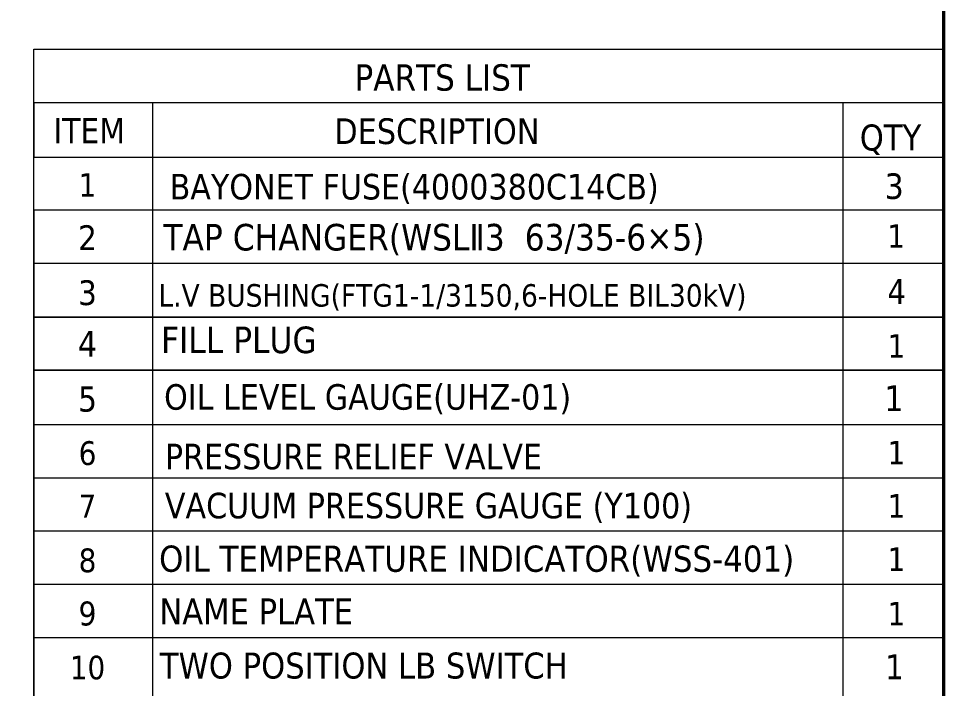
# Model space of a CAD drawing. Header units: millimetres. Extents: x 198356 to 209798, y -190593 to -183267.
# Drawn here: x 206259 to 208474, y -187419 to -185819 of the extents above; entities that cross this region are included whole.
import ezdxf

# ---------------------------------------------------------------- set-up
doc = ezdxf.new("R2010")
doc.units = ezdxf.units.MM
doc.header["$LTSCALE"] = 13
doc.layers.add('1', color=4, linetype='Continuous')
doc.layers.add('铁心', color=3, linetype='Continuous', lineweight=0)
doc.styles.add('Tahoma$001', font='tahoma.ttf', dxfattribs={"height": 2.159784})
doc.styles.add('Tahoma_txtstyle_28.93_0_0', font='tahoma.ttf')
doc.styles.add('Tahoma_txtstyle_30.54_0_0', font='tahoma.ttf')

msp = doc.modelspace()

# ---------------------------------------------------------------- linework, layer by layer
at = {"layer": '1', "const_width": 8.634}
msp.add_lwpolyline([(198997.156, -190321.999), (208469.476, -190321.999), (208469.476, -183513.769), (198997.156, -183513.769), (198997.156, -190321.999)], dxfattribs=at)
at = {"layer": '铁心'}
for points in [[(206295.577, -189088.624), (206295.577, -185892.11)], [(206295.577, -185892.11), (208469.476, -185892.11), (208469.476, -186019.61)], [(206295.577, -186019.61), (208469.476, -186019.61), (208469.476, -186149.756)], [(206295.577, -186019.61), (206295.577, -186149.756), (208469.476, -186149.756)], [(206579.676, -186019.61), (206579.676, -186149.756), (206579.676, -186149.756)], [(208228.229, -186019.61), (208228.229, -186149.756), (208228.229, -186149.756)], [(206579.676, -186149.756), (206579.676, -186658.702), (206579.676, -186658.702)], [(208228.229, -186149.756), (208228.229, -186658.702), (208228.229, -186658.702)], [(206295.577, -186276.199), (206295.577, -189088.624)], [(208469.476, -186276.728), (206295.577, -186276.728), (206295.577, -186276.728)], [(206579.676, -186276.199), (206579.676, -189088.624)], [(208228.229, -186276.199), (208228.229, -189088.624)], [(208469.476, -186404.229), (206295.577, -186404.229), (206295.577, -186404.229)], [(208469.476, -188961.123), (208469.476, -186403.7)], [(206295.577, -186531.73), (208469.476, -186531.73), (208469.476, -186658.702)], [(206295.577, -186531.73), (206295.577, -186658.702), (208469.476, -186658.702)], [(208469.476, -186531.73), (206295.577, -186531.73), (206295.577, -186531.73)], [(206295.577, -187555.44), (206295.577, -186531.73), (206295.577, -186531.73)], [(208469.476, -186658.702), (206295.577, -186658.702), (206295.577, -186658.702)], [(208469.476, -186788.848), (206295.577, -186788.848), (206295.577, -186788.848)], [(208469.476, -186788.848), (206295.577, -186788.848), (206295.577, -186788.848)], [(208469.476, -186916.348), (206295.577, -186916.348), (206295.577, -186916.348)], [(208469.476, -186916.348), (206295.577, -186916.348), (206295.577, -186916.348)], [(208469.476, -186916.348), (206295.577, -186916.348), (206295.577, -186916.348)], [(208469.476, -186916.348), (206295.577, -186916.348), (206295.577, -186916.348)], [(208469.476, -187043.32), (206295.577, -187043.32), (206295.577, -187043.32)], [(208469.476, -187043.32), (206295.577, -187043.32)], [(208469.476, -187170.821), (206295.577, -187170.821), (206295.577, -187170.821)], [(208469.476, -187170.821), (206295.577, -187170.821), (206295.577, -187170.821)], [(208469.476, -187298.322), (206295.577, -187298.322), (206295.577, -187298.322)]]:
    msp.add_lwpolyline(points, dxfattribs=at)

# ---------------------------------------------------------------- texts
for s, height, style, p in [('PARTS LIST', 62.952, 'Tahoma$001', (207061.935, -185991.042)), ('ITEM', 60.4352, 'Tahoma$001', (206342.662, -186116.955)), ('DESCRIPTION', 61.4016, 'Tahoma$001', (207013.703, -186118.543)), ('QTY', 62.0327, 'Tahoma$001', (208268.966, -186133.885)), ('1', 56.282, 'Tahoma$001', (206403.006, -186244.456)), ('BAYONET FUSE(4000380C14CB)', 60.99226, 'Tahoma$001', (206620.395, -186250.907)), ('3', 60.992, 'Tahoma$001', (208328.322, -186249.69)), ('2', 59.358, 'Tahoma$001', (206401.852, -186371.957)), ('TAP CHANGER(WSLⅡ3  63/35-6×5)', 63.4362, 'Tahoma$001', (206605.277, -186372.824)), ('1', 55.902, 'Tahoma$001', (208334.956, -186366.363)), ('3', 59.071, 'Tahoma$001', (206401.959, -186503.161)), ('L.V BUSHING(FTG1-1/3150,6-HOLE BIL30kV)', 53.67319, 'Tahoma$001', (206593.338, -186506.875)), ('4', 59.279, 'Tahoma$001', (208335.097, -186500.516)), ('4', 61.153, 'Tahoma$001', (206401.178, -186626.43)), ('FILL PLUG', 63.4362, 'Tahoma$001', (206599.851, -186618.006)), ('1', 56.282, 'Tahoma$001', (208335.626, -186629.075)), ('5', 60.443, 'Tahoma$001', (206401.444, -186757.634)), ('OIL LEVEL GAUGE(UHZ-01)', 60.99226, 'Tahoma$001', (206607.044, -186753.079)), ('1', 61.502, 'Tahoma$001', (208327.691, -186756.576)), ('6', 56.813, 'Tahoma$001', (206402.807, -186885.135)), ('PRESSURE RELIEF VALVE', 60.99226, 'Tahoma$001', (206609.028, -186895.38)), ('1', 55.902, 'Tahoma$001', (208335.626, -186883.547)), ('7', 55.159, 'Tahoma$001', (206403.428, -187011.048)), ('VACUUM PRESSURE GAUGE (Y100)', 60.99226, 'Tahoma$001', (206609.028, -187012.523)), ('1', 56.282, 'Tahoma$001', (208335.626, -187011.048)), ('OIL TEMPERATURE INDICATOR(WSS-401)', 62.58065, 'Tahoma_txtstyle_30.54_0_0', (206595.07, -187140.191)), ('8', 56.579, 'Tahoma$001', (206402.895, -187141.194)), ('1', 55.902, 'Tahoma$001', (208335.626, -187138.02)), ('NAME PLATE', 61.9831, 'Tahoma$001', (206595.677, -187265.785)), ('9', 57.215, 'Tahoma$001', (206402.656, -187268.431)), ('1', 56.282, 'Tahoma$001', (208335.626, -187268.431)), ('10', 56.2955, 'Tahoma$001', (206381.867, -187396.989)), ('TWO POSITION LB SWITCH', 61.98309, 'Tahoma$001', (206597.015, -187395.147)), ('1', 59.279, 'Tahoma_txtstyle_28.93_0_0', (208329.807, -187396.989))]:
    msp.add_text(s, height=height, dxfattribs=dict(at, style=style)).set_placement(p)

doc.saveas('drawing.dxf')
